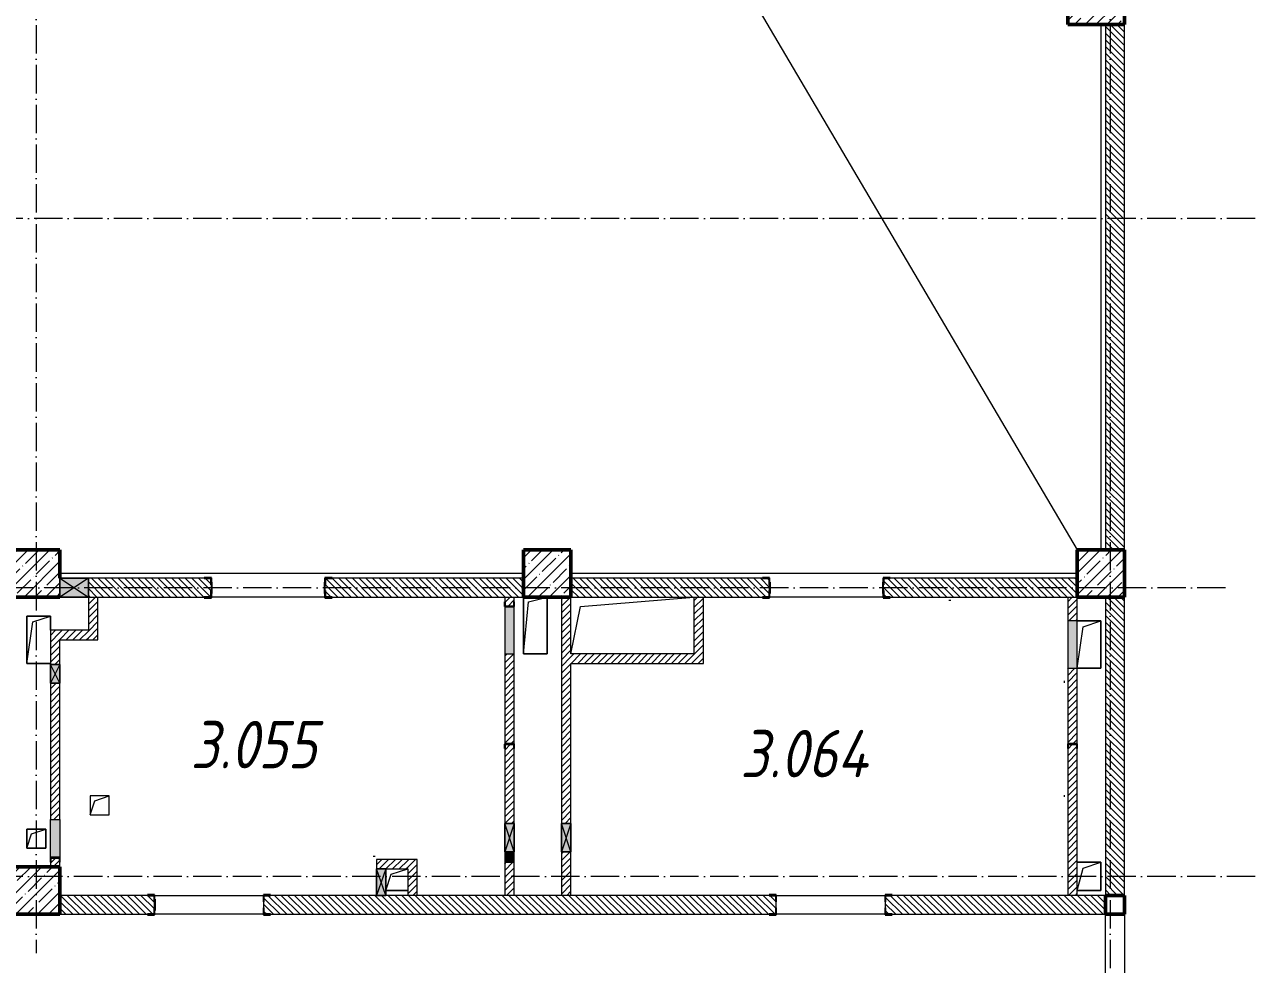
# Model space of a CAD drawing. Header units: millimetres. Extents: x -213536 to 1564669, y -45299 to 942238.
# Drawn here: x 220054 to 232979, y 467466 to 477397 of the extents above; entities that cross this region are included whole.
import ezdxf

# ---------------------------------------------------------------- set-up
doc = ezdxf.new("R2010")
doc.units = ezdxf.units.MM
doc.linetypes.add('50_200_ШТРИХ_1Т_ш5_п1_п1_', pattern=[700, 500, -100, 0, -100])
for name, color, linetype, lineweight in [('A-DETL-____-OTLN-4', 7, 'Continuous', 18), ('A-DETL-GENF-OTLN', 7, 'Continuous', 9), ('A-FLOR-____-OTLN', 7, 'Continuous', 9), ('A-GENM-____-MCUT', 7, 'Continuous', 25), ('A-GENM-____-OTLN', 7, 'Continuous', 9), ('A-GENM-____-OTLN-1', 7, 'Continuous', 25), ('A-GLAZ-____-OTLN', 7, 'Continuous', 9), ('A-WALL-____-MCUT-3', 7, 'Continuous', 9), ('A-WALL-____-PATT-1', 7, 'Continuous', 9), ('A-WALL-FNSH-MCUT-1', 7, 'Continuous', 9), ('I-WALL-____-OTLN', 7, 'Continuous', 9), ('S-COLS-____-MCUT', 7, 'Continuous', 50), ('S-COLS-____-OTLN', 7, 'Continuous', 9), ('S-GRID-____-OTLN-1', 7, '50_200_ШТРИХ_1Т_ш5_п1_п1_', 9), ('Марки помещений', 7, 'Continuous', 9)]:
    doc.layers.add(name, color=color, linetype=linetype, lineweight=lineweight)
doc.styles.add('ISOCPEUR_I_2', font='isocpeui.ttf', dxfattribs={"width": 0.85, "height": 2.3})
pattern_1 = [(45, (142429.057, 459015.94), (-35.35534, 35.35534), [])]
pattern_2 = [(135, (142429.057, 459015.94), (-35.35534, -35.35534), [])]

# ---------------------------------------------------------------- blocks, each defined once
blk = doc.blocks.new('BSC_Колонна _Прямоугольная - 500х500-V13-АР1_План отверстий 3 этажа в осях 1-64_А-ГГ')
at = {"layer": 'S-COLS-____-OTLN'}
h = blk.add_hatch(dxfattribs=at)
h.set_pattern_fill('FP_49', color=256, style=0, pattern_type=2)
h.set_pattern_definition([(45, (-89000, -12581.04), (-114.04925, 114.04925), []), (45, (-88885.95, -12581.04), (-114.04925, 114.04925), [201.613, -40.323, 3.353, -36.97])])
h.paths.add_polyline_path([(-250, -250), (250, -250), (250, 250), (-250, 250)], flags=0)
at = {"layer": 'S-COLS-____-MCUT'}
for p, q in [((250, 250), (-250, 250)), ((-250, 250), (-250, -250)), ((250, -250), (250, 250)), ((-250, -250), (250, -250))]:
    blk.add_line(p, q, dxfattribs=at)
blk = doc.blocks.new('BSC_Колонна _Прямоугольная - 600х600-V20-АР1_План отверстий 3 этажа в осях 1-64_А-ГГ')
at = {"layer": 'S-COLS-____-OTLN'}
h = blk.add_hatch(dxfattribs=at)
h.set_pattern_fill('FP_57', color=256, style=0, pattern_type=2)
h.set_pattern_definition([(45, (-88950, -18681.04), (-114.04925, 114.04925), []), (45, (-88835.95, -18681.04), (-114.04925, 114.04925), [201.613, -40.323, 3.353, -36.97])])
h.paths.add_polyline_path([(-300, -300), (300, -300), (300, 300), (-300, 300)], flags=0)
at = {"layer": 'S-COLS-____-MCUT'}
for p, q in [((300, 300), (-300, 300)), ((-300, 300), (-300, -300)), ((300, -300), (300, 300)), ((-300, -300), (300, -300))]:
    blk.add_line(p, q, dxfattribs=at)
blk = doc.blocks.new('BSC_Колонна _Прямоугольная - 500х500-V23-АР1_План отверстий 3 этажа в осях 1-64_А-ГГ')
at = {"layer": 'S-COLS-____-OTLN'}
h = blk.add_hatch(dxfattribs=at)
h.set_pattern_fill('FP_60', color=256, style=0, pattern_type=2)
h.set_pattern_definition([(45, (-77750, -12581.04), (-114.04925, 114.04925), []), (45, (-77635.95, -12581.04), (-114.04925, 114.04925), [201.613, -40.323, 3.353, -36.97])])
h.paths.add_polyline_path([(-250, -250), (250, -250), (250, 250), (-250, 250)], flags=0)
at = {"layer": 'S-COLS-____-MCUT'}
for p, q in [((250, 250), (-250, 250)), ((-250, 250), (-250, -250)), ((250, -50), (250, 250)), ((-250, -250), (250, -250))]:
    blk.add_line(p, q, dxfattribs=at)
blk = doc.blocks.new('BSC_Колонна _Прямоугольная - 500х500-V24-АР1_План отверстий 3 этажа в осях 1-64_А-ГГ')
at = {"layer": 'S-COLS-____-OTLN'}
h = blk.add_hatch(dxfattribs=at)
h.set_pattern_fill('FP_61', color=256, style=0, pattern_type=2)
h.set_pattern_definition([(45, (-83150, -12581.04), (-114.04925, 114.04925), []), (45, (-83035.95, -12581.04), (-114.04925, 114.04925), [201.613, -40.323, 3.353, -36.97])])
h.paths.add_polyline_path([(-250, -250), (250, -250), (250, 250), (-250, 250)], flags=0)
at = {"layer": 'S-COLS-____-MCUT'}
for p, q in [((250, 250), (-250, 250)), ((-250, 250), (-250, -250)), ((250, -250), (250, 250)), ((-250, -250), (250, -250))]:
    blk.add_line(p, q, dxfattribs=at)
blk = doc.blocks.new('BSC_Колонна _Прямоугольная - 500х500-V158-АР1_План отверстий 3 этажа в осях 1-64_А-ГГ')
at = {"layer": 'S-COLS-____-OTLN'}
h = blk.add_hatch(dxfattribs=at)
h.set_pattern_fill('FP_182', color=256, style=0, pattern_type=2)
h.set_pattern_definition([(45, (-77750, -9231.04), (-114.04925, 114.04925), []), (45, (-77635.95, -9231.04), (-114.04925, 114.04925), [201.613, -40.323, 3.353, -36.97])])
h.paths.add_polyline_path([(-250, -250), (250, -250), (250, 250), (-250, 250)], flags=0)
at = {"layer": 'S-COLS-____-MCUT'}
for p, q in [((250, 250), (-250, 250)), ((-250, 250), (-250, -250)), ((250, -250), (250, 250)), ((-250, -250), (250, -250))]:
    blk.add_line(p, q, dxfattribs=at)
blk = doc.blocks.new('154_Стойка_СКБ_Уголок - СМ-2180_200-28268025-АР1_План отверстий 3 этажа в осях 1-64_А-ГГ')
at = {"layer": 'A-GENM-____-MCUT'}
for p, q in [((125, 156), (125, 81)), ((200, 156), (125, 156)), ((131, 81), (131, 150)), ((131, 150), (200, 150)), ((200, 150), (200, 156)), ((125, 81), (131, 81)), ((131, 19), (125, 19)), ((125, 19), (125, -56)), ((131, -50), (131, 19)), ((125, -56), (200, -56)), ((200, -50), (131, -50)), ((200, -56), (200, -50))]:
    blk.add_line(p, q, dxfattribs=at)
blk = doc.blocks.new('Стойка_Влож_Полоса боковая - Полоса-V165-АР1_План отверстий 3 этажа в осях 1-64_А-ГГ')
at = {"layer": 'A-GENM-____-OTLN'}
for p, q in [((-5, 60), (0, 60)), ((-5, -60), (-5, 60)), ((0, -60), (-5, -60))]:
    blk.add_line(p, q, dxfattribs=at)
blk = doc.blocks.new('154_Фахверк_СКБ_Швеллер - Тип_100_3960-28331862-АР1_План отверстий 3 этажа в осях 1-64_А-ГГ')
at = {"layer": 'A-GENM-____-MCUT'}
for p, q in [((175, 50), (125, 50)), ((125, 50), (125, -50)), ((128, 47), (175, 47)), ((128, -47), (128, 47)), ((175, 47), (175, 50)), ((125, -50), (175, -50)), ((175, -47), (128, -47)), ((175, -50), (175, -47))]:
    blk.add_line(p, q, dxfattribs=at)
blk = doc.blocks.new('154_Стойка_СКБ_Уголок - СМ-2480_200-28346303-АР1_План отверстий 3 этажа в осях 1-64_А-ГГ')
at = {"layer": 'A-GENM-____-MCUT'}
for p, q in [((125, 156), (125, 81)), ((200, 156), (125, 156)), ((131, 81), (131, 150)), ((131, 150), (200, 150)), ((200, 150), (200, 156)), ((125, 81), (131, 81)), ((131, 19), (125, 19)), ((125, 19), (125, -56)), ((131, -50), (131, 19)), ((125, -56), (200, -56)), ((200, -50), (131, -50)), ((200, -56), (200, -50))]:
    blk.add_line(p, q, dxfattribs=at)
blk = doc.blocks.new('Стойка_Влож_Полоса боковая - Полоса-28213942-АР1_План отверстий 3 этажа в осях 1-64_А-ГГ')
at = {"layer": 'A-GENM-____-OTLN'}
for p, q in [((-5, 60), (0, 60)), ((-5, -60), (-5, 60)), ((0, 31), (0, -31)), ((0, -60), (-5, -60))]:
    blk.add_line(p, q, dxfattribs=at)
blk = doc.blocks.new('AR_Отверстие Ниша - Лючок-32404601-АР1_План отверстий 3 этажа в осях 1-64_А-ГГ')
at = {"layer": 'A-GLAZ-____-OTLN'}
blk.add_hatch(color=256, dxfattribs=at).paths.add_polyline_path([(150, 50), (40, 50), (40, -50), (150, -50)], flags=0)
for p, q in [((150, 50), (40, 50)), ((150, -50), (150, 50)), ((40, -50), (150, -50))]:
    blk.add_line(p, q, dxfattribs=at)
blk = doc.blocks.new('AR_Отверстие Ниша - Лючок-32403866-АР1_План отверстий 3 этажа в осях 1-64_А-ГГ')
at = {"layer": 'A-GLAZ-____-OTLN'}
blk.add_hatch(color=256, dxfattribs=at).paths.add_polyline_path([(200, -50), (200, 50), (-200, 50), (-200, -50)], flags=0)
for p, q in [((-200, 50), (200, 50)), ((-200, -50), (-200, 50)), ((200, -50), (-200, -50))]:
    blk.add_line(p, q, dxfattribs=at)
blk = doc.blocks.new('AR_Отверстие Ниша - Лючок-32402155-АР1_План отверстий 3 этажа в осях 1-64_А-ГГ')
at = {"layer": 'A-GLAZ-____-OTLN'}
blk.add_hatch(color=256, dxfattribs=at).paths.add_polyline_path([(250, 50), (-250, 50), (-250, -50), (250, -50)], flags=0)
for p, q in [((250, 50), (-250, 50)), ((-250, 50), (-250, -50)), ((250, -50), (250, 50)), ((-250, -50), (250, -50))]:
    blk.add_line(p, q, dxfattribs=at)
blk = doc.blocks.new('AR_Отверстие Ниша - Лючок-32404625-АР1_План отверстий 3 этажа в осях 1-64_А-ГГ')
at = {"layer": 'A-GLAZ-____-OTLN'}
blk.add_hatch(color=256, dxfattribs=at).paths.add_polyline_path([(250, -50), (250, 50), (-250, 50), (-250, -50)], flags=0)
for p, q in [((250, 50), (-250, 50)), ((250, -50), (250, 50)), ((-250, -50), (250, -50))]:
    blk.add_line(p, q, dxfattribs=at)
blk = doc.blocks.new('154_Фахверк_СКБ_Швеллер - Тип_100_3960_зеркало-29769493-АР1_План отверстий 3 этажа в осях 1-64_А-ГГ')
at = {"layer": 'A-GENM-____-MCUT'}
for p, q in [((175, 50), (125, 50)), ((125, 50), (125, -50)), ((128, 47), (175, 47)), ((128, -47), (128, 47)), ((175, 47), (175, 50)), ((125, -50), (175, -50)), ((175, -47), (128, -47)), ((175, -50), (175, -47))]:
    blk.add_line(p, q, dxfattribs=at)
blk = doc.blocks.new('AR_Отверстие прямоугольное _в стене_ - AR_Отверстие прямоугольное _в стене__ВК-32404281-АР1_План отверстий 3 этажа в осях 1-64_А-ГГ')
at = {"layer": 'A-GLAZ-____-OTLN'}
blk.add_hatch(color=256, dxfattribs=at).paths.add_polyline_path([(150, -100), (150, 100), (-150, 100), (-150, -100)], flags=0)
at = {"layer": 'A-DETL-GENF-OTLN'}
for p, q in [((-150, -100), (-150, 100)), ((-150, 100), (150, 100)), ((150, 100), (-150, -100)), ((-150, 100), (150, -100)), ((150, 100), (-150, 100)), ((-150, 100), (-150, -100)), ((150, 100), (150, -100)), ((150, -100), (150, 100)), ((150, -100), (-150, -100)), ((-150, -100), (150, -100))]:
    blk.add_line(p, q, dxfattribs=at)
blk = doc.blocks.new('AR_Отверстие прямоугольное _в плите_ - AR_Отверстие прямоугольное _в плите_-30458127-АР1_План отверстий 3 этажа в осях 1-64_А-ГГ')
at = {"layer": 'A-GENM-____-OTLN'}
for p, q in [((100, 100), (-100, 100)), ((-100, 100), (-100, -100)), ((-100, -100), (-50, 50)), ((-50, 50), (100, 100)), ((100, -100), (100, 100)), ((-100, -100), (100, -100))]:
    blk.add_line(p, q, dxfattribs=at)
blk = doc.blocks.new('AR_Отверстие прямоугольное _в плите_ - AR_Отверстие прямоугольное _в плите_-30459229-АР1_План отверстий 3 этажа в осях 1-64_А-ГГ')
at = {"layer": 'A-GENM-____-OTLN'}
for p, q in [((125, 250), (-125, 250)), ((-125, 250), (-125, -250)), ((-125, -250), (-63, 188)), ((-63, 188), (125, 250)), ((125, 100), (125, 250)), ((-125, -250), (125, -250))]:
    blk.add_line(p, q, dxfattribs=at)
blk = doc.blocks.new('AR_Отверстие прямоугольное _в плите_ - AR_Отверстие прямоугольное _в плите_-V171-АР1_План отверстий 3 этажа в осях 1-64_А-ГГ')
at = {"layer": 'A-GENM-____-OTLN'}
for p, q in [((125, 250), (-125, 250)), ((-125, -250), (-63, 188)), ((-63, 188), (125, 250)), ((125, -250), (125, 250)), ((-125, -250), (125, -250))]:
    blk.add_line(p, q, dxfattribs=at)
blk = doc.blocks.new('AR_Отверстие прямоугольное _в плите_ - AR_Отверстие прямоугольное _в плите_-30459234-АР1_План отверстий 3 этажа в осях 1-64_А-ГГ')
at = {"layer": 'A-GENM-____-OTLN'}
for p, q in [((-125, 300), (-125, -300)), ((-75, 250), (125, 300)), ((125, -300), (125, 300)), ((-125, -300), (-75, 250)), ((-125, -300), (125, -300))]:
    blk.add_line(p, q, dxfattribs=at)
blk = doc.blocks.new('AR_Отверстие прямоугольное _в плите_ - AR_Отверстие прямоугольное _в плите_-30459207-АР1_План отверстий 3 этажа в осях 1-64_А-ГГ')
at = {"layer": 'A-GENM-____-OTLN'}
for p, q in [((100, 100), (-100, 100)), ((-100, 100), (-100, -100)), ((-100, -100), (-50, 50)), ((-50, 50), (100, 100)), ((100, -100), (100, 100)), ((-100, -100), (100, -100))]:
    blk.add_line(p, q, dxfattribs=at)
blk = doc.blocks.new('AR_Отверстие прямоугольное _в плите_ - AR_Отверстие прямоугольное _в плите_-30552510-АР1_План отверстий 3 этажа в осях 1-64_А-ГГ')
at = {"layer": 'A-GENM-____-OTLN'}
for p, q in [((-550, 200), (650, 300)), ((-650, -300), (-550, 200))]:
    blk.add_line(p, q, dxfattribs=at)
blk = doc.blocks.new('AR_Отверстие прямоугольное _в плите_ - AR_Отверстие прямоугольное _в плите_-30552839-АР1_План отверстий 3 этажа в осях 1-64_А-ГГ')
at = {"layer": 'A-GENM-____-OTLN'}
for p, q in [((-115, -115), (-58, 58)), ((-58, 58), (115, 115)), ((-115, -115), (115, -115))]:
    blk.add_line(p, q, dxfattribs=at)
blk = doc.blocks.new('AR_Отверстие прямоугольное _в плите_ - AR_Отверстие прямоугольное _в плите_-30552590-АР1_План отверстий 3 этажа в осях 1-64_А-ГГ')
at = {"layer": 'A-GENM-____-OTLN'}
for p, q in [((125, 150), (-125, 150)), ((-63, 88), (125, 150)), ((125, -150), (125, 150)), ((-125, -150), (-63, 88)), ((-125, -150), (125, -150))]:
    blk.add_line(p, q, dxfattribs=at)
blk = doc.blocks.new('BSC_Колонна _Прямоугольная1 - 200х200 _металл_-35216022-АР1_План отверстий 3 этажа в осях 1-64_А-ГГ')
at = {"layer": 'S-COLS-____-MCUT'}
for p, q in [((100, 100), (-100, 100)), ((-100, 100), (-100, -100)), ((100, -100), (100, 100)), ((-100, -100), (100, -100))]:
    blk.add_line(p, q, dxfattribs=at)
blk = doc.blocks.new('AR_Отверстие прямоугольное _в стене__БезПР - AR_Отверстие прямоугольное _в стене__БезПР-36899009-АР1_План отверстий 3 этажа в осях 1-64_А-ГГ')
at = {"layer": 'A-GLAZ-____-OTLN'}
blk.add_hatch(color=256, dxfattribs=at).paths.add_polyline_path([(150, 50), (-150, 50), (-150, -50), (150, -50)], flags=0)
at = {"layer": 'A-DETL-GENF-OTLN'}
for p, q in [((-150, -50), (-150, 50)), ((-150, 50), (150, 50)), ((150, 50), (-150, -50)), ((-150, 50), (150, -50)), ((150, 50), (-150, 50)), ((-150, 50), (-150, -50)), ((150, 50), (150, -50)), ((150, -50), (150, 50)), ((150, -50), (-150, -50)), ((-150, -50), (150, -50))]:
    blk.add_line(p, q, dxfattribs=at)
at = {"layer": 'A-GLAZ-____-OTLN'}
blk.add_line((150, 50), (-150, 50), dxfattribs=at)
blk = doc.blocks.new('AR_Отверстие прямоугольное _в стене__БезПР - AR_Отверстие прямоугольное _в стене__БезПР-36899121-АР1_План отверстий 3 этажа в осях 1-64_А-ГГ')
at = {"layer": 'A-GLAZ-____-OTLN'}
blk.add_hatch(color=256, dxfattribs=at).paths.add_polyline_path([(140, 50), (-140, 50), (-140, -50), (140, -50)], flags=0)
at = {"layer": 'A-DETL-GENF-OTLN'}
for p, q in [((-140, -50), (-140, 50)), ((-140, 50), (140, 50)), ((140, 50), (-140, -50)), ((-140, 50), (140, -50)), ((140, 50), (-140, 50)), ((-140, 50), (-140, -50)), ((140, 50), (140, -50)), ((140, -50), (140, 50)), ((140, -50), (-140, -50)), ((-140, -50), (140, -50))]:
    blk.add_line(p, q, dxfattribs=at)
blk = doc.blocks.new('AR_Отверстие прямоугольное _в стене__БезПР - AR_Отверстие прямоугольное _в стене__БезПР-36427953-АР1_План отверстий 3 этажа в осях 1-64_А-ГГ')
at = {"layer": 'A-GLAZ-____-OTLN'}
blk.add_hatch(color=256, dxfattribs=at).paths.add_polyline_path([(100, 50), (-100, 50), (-100, -50), (100, -50)], flags=0)
at = {"layer": 'A-DETL-GENF-OTLN'}
for p, q in [((-100, -50), (-100, 50)), ((-100, 50), (100, 50)), ((100, 50), (-100, -50)), ((-100, 50), (100, -50)), ((100, 50), (-100, 50)), ((-100, 50), (-100, -50)), ((100, 50), (100, -50)), ((100, -50), (100, 50)), ((100, -50), (-100, -50)), ((-100, -50), (100, -50))]:
    blk.add_line(p, q, dxfattribs=at)

msp = doc.modelspace()

# ---------------------------------------------------------------- hatches: boundary and pattern name
at = {"layer": 'A-WALL-____-PATT-1'}
h = msp.add_hatch(dxfattribs=at)
h.set_pattern_fill('FP_6', color=256, style=0, pattern_type=2)
h.set_pattern_definition(pattern_2)
h.paths.add_polyline_path([(231679.1, 471847), (231679.1, 477397), (231479.1, 477397), (231479.1, 471847)], flags=0)
h = msp.add_hatch(dxfattribs=at)
h.set_pattern_fill('FP_6', color=256, style=0, pattern_type=2)
h.set_pattern_definition(pattern_2)
h.paths.add_polyline_path([(223235.1, 471347), (225329.1, 471347), (225329.1, 471547), (223235.1, 471547), (223235.1, 471478), (223229.1, 471478), (223229.1, 471416), (223235.1, 471416), (223235.1, 471347.6)], flags=0)
h.paths.add_polyline_path([(221951.3, 471347), (222023.1, 471347), (222023.1, 471416), (222029.1, 471416), (222029.1, 471478), (222023.1, 471478), (222023.1, 471547), (220729.1, 471547), (220729.1, 471347)], flags=0)
h = msp.add_hatch(dxfattribs=at)
h.set_pattern_fill('FP_6', color=256, style=0, pattern_type=2)
h.set_pattern_definition(pattern_2)
h.paths.add_polyline_path([(229135.1, 471347), (231179.1, 471347), (231179.1, 471547), (229135.1, 471547), (229135.1, 471478), (229129.1, 471478), (229129.1, 471416), (229135.1, 471416), (229135.1, 471347.6)], flags=0)
h.paths.add_polyline_path([(227854.1, 471347), (227923.1, 471347), (227923.1, 471416), (227929.1, 471416), (227929.1, 471478), (227923.1, 471478), (227923.1, 471547), (225829.1, 471547), (225829.1, 471347), (227253.7, 471347)], flags=0)
h = msp.add_hatch(dxfattribs=at)
h.set_pattern_fill('FP_5', color=256, style=0, pattern_type=2)
h.set_pattern_definition(pattern_1)
h.paths.add_polyline_path([(220829.1, 470897), (220829.1, 471347), (220729.1, 471347), (220729.1, 470897)], flags=0)
h = msp.add_hatch(dxfattribs=at)
h.set_pattern_fill('FP_5', color=256, style=0, pattern_type=2)
h.set_pattern_definition(pattern_1)
h.paths.add_polyline_path([(225129.1, 468197), (225229.1, 468197), (225229.1, 468547), (225129.1, 468547), (225129.1, 468350.3)], flags=0)
h.paths.add_polyline_path([(225229.1, 468957), (225229.1, 469747), (225226.1, 469747), (225226.1, 469794), (225132.1, 469794), (225132.1, 469747), (225129.1, 469747), (225129.1, 468957), (225226.1, 468957)], flags=0)
h.paths.add_polyline_path([(225229.1, 469797), (225229.1, 470747), (225129.1, 470747), (225129.1, 469797), (225226.1, 469797)], flags=0)
h.paths.add_polyline_path([(225226.1, 471250), (225226.1, 471297), (225229.1, 471297), (225229.1, 471347), (225129.1, 471347), (225129.1, 471297), (225132.1, 471297), (225132.1, 471250)], flags=0)
h = msp.add_hatch(dxfattribs=at)
h.set_pattern_fill('FP_5', color=256, style=0, pattern_type=2)
h.set_pattern_definition(pattern_1)
h.paths.add_polyline_path([(225729.1, 468197), (225829.1, 468197), (225829.1, 468657), (225729.1, 468657)], flags=0)
h.paths.add_polyline_path([(225729.1, 468957), (225829.1, 468957), (225829.1, 471347), (225729.1, 471347), (225729.1, 470070.4)], flags=0)
h = msp.add_hatch(dxfattribs=at)
h.set_pattern_fill('FP_5', color=256, style=0, pattern_type=2)
h.set_pattern_definition(pattern_1)
h.paths.add_polyline_path([(227229.1, 470747), (227229.1, 471347), (227129.1, 471347), (227129.1, 470747)], flags=0)
h = msp.add_hatch(dxfattribs=at)
h.set_pattern_fill('FP_5', color=256, style=0, pattern_type=2)
h.set_pattern_definition(pattern_1)
h.paths.add_polyline_path([(231079.1, 468197), (231179.1, 468197), (231179.1, 469747), (231176.1, 469747), (231176.1, 469794), (231082.1, 469794), (231082.1, 469747), (231079.1, 469747)], flags=0)
h.paths.add_polyline_path([(231179.1, 469797), (231179.1, 470597), (231079.1, 470597), (231079.1, 469797), (231176.1, 469797)], flags=0)
h.paths.add_polyline_path([(231079.1, 471097), (231179.1, 471097), (231179.1, 471347), (231079.1, 471347)], flags=0)
h = msp.add_hatch(dxfattribs=at)
h.set_pattern_fill('FP_6', color=256, style=0, pattern_type=2)
h.set_pattern_definition(pattern_2)
h.paths.add_polyline_path([(231679.1, 468197), (231679.1, 471347), (231479.1, 471347), (231479.1, 468197)], flags=0)
h = msp.add_hatch(dxfattribs=at)
h.set_pattern_fill('FP_5', color=256, style=0, pattern_type=2)
h.set_pattern_definition(pattern_1)
h.paths.add_polyline_path([(220329.1, 468497), (220429.1, 468497), (220429.1, 468547), (220426.1, 468547), (220426.1, 468594), (220332.1, 468594), (220331.1, 468547), (220329.1, 468547)], flags=0)
h.paths.add_polyline_path([(220349.9, 468997), (220429.1, 468997), (220429.1, 470437), (220329.1, 470437), (220329.1, 468997)], flags=0)
h.paths.add_polyline_path([(220418.2, 470637), (220429.1, 470637), (220429.1, 470997), (220329.1, 470997), (220329.1, 470637)], flags=0)
h = msp.add_hatch(dxfattribs=at)
h.set_pattern_fill('FP_5', color=256, style=0, pattern_type=2)
h.set_pattern_definition(pattern_1)
h.paths.add_polyline_path([(220429.1, 470897), (220729.1, 470897), (220729.1, 470997), (220429.1, 470997)], flags=0)
h = msp.add_hatch(dxfattribs=at)
h.set_pattern_fill('FP_5', color=256, style=0, pattern_type=2)
h.set_pattern_definition(pattern_1)
h.paths.add_polyline_path([(225829.1, 470647), (227229.1, 470647), (227229.1, 470747), (225829.1, 470747)], flags=0)
h = msp.add_hatch(dxfattribs=at)
h.set_pattern_fill('FP_5', color=256, style=0, pattern_type=2)
h.set_pattern_definition(pattern_1)
h.paths.add_polyline_path([(223874.1, 468477), (223874.1, 468577), (223774.1, 468577), (223774.1, 468477)], flags=0)
h = msp.add_hatch(dxfattribs=at)
h.set_pattern_fill('FP_5', color=256, style=0, pattern_type=2)
h.set_pattern_definition(pattern_1)
h.paths.add_polyline_path([(224104.1, 468477), (224104.1, 468577), (223874.1, 468577), (223874.1, 468477)], flags=0)
h = msp.add_hatch(dxfattribs=at)
h.set_pattern_fill('FP_5', color=256, style=0, pattern_type=2)
h.set_pattern_definition(pattern_1)
h.paths.add_polyline_path([(224104.1, 468197), (224204.1, 468197), (224204.1, 468577), (224104.1, 468577), (224104.1, 468350.3)], flags=0)
h = msp.add_hatch(dxfattribs=at)
h.set_pattern_fill('FP_6', color=256, style=0, pattern_type=2)
h.set_pattern_definition(pattern_2)
h.paths.add_polyline_path([(231479.1, 467997), (231479.1, 468197), (229155.1, 468196.5), (229155.1, 468128), (229149.1, 468128), (229149.1, 468066), (229155.1, 468066), (229155.1, 467997), (230788.6, 467997)], flags=0)
h.paths.add_polyline_path([(227253.7, 467997), (227993.1, 467997), (227993.1, 468066), (227999.1, 468066), (227999.1, 468128), (227993.1, 468128), (227993.1, 468197), (222585.1, 468197), (222585.1, 468128), (222579.1, 468128), (222579.1, 468066), (222585.1, 468066), (222585.1, 467997), (225486.2, 467997)], flags=0)
h.paths.add_polyline_path([(221354.1, 467997), (221423.1, 467997), (221423.1, 468066), (221429.1, 468066), (221429.1, 468128), (221423.1, 468128), (221423.1, 468197), (220429.1, 468197), (220429.1, 467997)], flags=0)

# ---------------------------------------------------------------- linework, layer by layer
at = {"layer": 'A-DETL-____-OTLN-4'}
msp.add_line((213779.1, 501347), (231179.1, 471847), dxfattribs=at)
at = {"layer": 'A-FLOR-____-OTLN'}
for p, q in [((231429.1, 477397), (231429.1, 471847)), ((225329.1, 471597), (220429.1, 471597)), ((231179.1, 471597), (225829.1, 471597)), ((225329.1, 470747), (225329.1, 471347)), ((225579.1, 471347), (225579.1, 470747)), ((220079.1, 471147), (220329.1, 471147)), ((220079.1, 470647), (220079.1, 471147)), ((220329.1, 471147), (220329.1, 470997)), ((231179.1, 471097), (231429.1, 471097)), ((231429.1, 471097), (231429.1, 470597)), ((225579.1, 470747), (225329.1, 470747)), ((220329.1, 470647), (220079.1, 470647)), ((231429.1, 470597), (231179.1, 470597)), ((220079.1, 468897), (220279.1, 468897)), ((220079.1, 468697), (220079.1, 468897)), ((220279.1, 468897), (220279.1, 468697)), ((220279.1, 468697), (220079.1, 468697)), ((231179.1, 468547), (231429.1, 468547)), ((231429.1, 468547), (231429.1, 468247)), ((224104.1, 468247), (223874.1, 468247)), ((231429.1, 468247), (231179.1, 468247))]:
    msp.add_line(p, q, dxfattribs=at)
at = {"layer": 'A-WALL-____-MCUT-3'}
for p, q in [((231479.1, 477397), (231479.1, 471847)), ((231679.1, 471847), (231679.1, 477397)), ((221954.1, 471547), (220729.1, 471547)), ((225329.1, 471547), (223304.1, 471547)), ((227854.1, 471547), (225829.1, 471547)), ((231179.1, 471547), (229204.1, 471547)), ((220729.1, 471347), (221954.1, 471347)), ((223304.1, 471347), (225329.1, 471347)), ((225829.1, 471347), (227854.1, 471347)), ((229204.1, 471347), (231179.1, 471347)), ((231479.1, 471347), (231479.1, 468197)), ((231679.1, 468197), (231679.1, 471347)), ((221354.1, 468197), (220429.1, 468197)), ((223774.1, 468197), (222654.1, 468197)), ((227924.1, 468197), (223874.1, 468197)), ((231479.1, 468197), (229224.1, 468197)), ((221429.1, 468066), (221429.1, 468128)), ((222579.1, 468128), (222579.1, 468066)), ((227999.1, 468066), (227999.1, 468128)), ((229149.1, 468128), (229149.1, 468066)), ((220429.1, 467997), (221354.1, 467997)), ((222654.1, 467997), (227924.1, 467997)), ((229224.1, 467997), (231479.1, 467997))]:
    msp.add_line(p, q, dxfattribs=at)
at = {"layer": 'A-WALL-FNSH-MCUT-1'}
for p, q in [((220729.1, 471347), (220729.1, 471347)), ((220729.1, 471347), (220729.1, 470997)), ((220829.1, 470897), (220829.1, 471347)), ((225129.1, 471347), (225129.1, 471297)), ((225229.1, 471297), (225229.1, 471347)), ((225729.1, 471347), (225729.1, 468957)), ((225829.1, 470747), (225829.1, 471347)), ((227129.1, 471347), (227129.1, 470747)), ((227229.1, 470647), (227229.1, 471347)), ((229844.1, 471312), (229824.1, 471312)), ((231079.1, 471347), (231079.1, 471097)), ((231179.1, 471097), (231179.1, 471347)), ((220329.1, 470997), (220329.1, 470637)), ((220729.1, 470997), (220329.1, 470997)), ((220429.1, 470637), (220429.1, 470897)), ((220429.1, 470897), (220829.1, 470897)), ((225129.1, 470747), (225129.1, 469797)), ((225229.1, 469797), (225229.1, 470747)), ((227129.1, 470747), (225829.1, 470747)), ((225829.1, 468957), (225829.1, 470647)), ((225829.1, 470647), (227229.1, 470647)), ((231079.1, 470597), (231079.1, 469797)), ((231179.1, 469797), (231179.1, 470597)), ((220329.1, 470437), (220329.1, 468997)), ((220429.1, 468997), (220429.1, 470437)), ((231044.1, 470442), (231044.1, 470462)), ((225129.1, 469747), (225129.1, 468957)), ((225229.1, 468957), (225229.1, 469747)), ((231079.1, 469747), (231079.1, 468197)), ((231179.1, 468197), (231179.1, 469747)), ((231044.1, 469237), (231044.1, 469257)), ((220329.1, 468547), (220329.1, 468497)), ((220429.1, 468497), (220429.1, 468547)), ((223739.1, 468612), (223759.1, 468612)), ((223774.1, 468577), (223774.1, 468477)), ((224204.1, 468577), (223774.1, 468577)), ((224204.1, 468197), (224204.1, 468577)), ((225129.1, 468547), (225129.1, 468197)), ((225229.1, 468197), (225229.1, 468547)), ((225729.1, 468657), (225729.1, 468197)), ((225829.1, 468197), (225829.1, 468657)), ((223874.1, 468477), (224104.1, 468477)), ((224104.1, 468477), (224104.1, 468197))]:
    msp.add_line(p, q, dxfattribs=at)
at = {"layer": 'I-WALL-____-OTLN'}
for p, q in [((223229.1, 471347), (222029.1, 471347)), ((229129.1, 471347), (227929.1, 471347)), ((221429.1, 468197), (222579.1, 468197)), ((227999.1, 468197), (229149.1, 468197)), ((222579.1, 467997), (221429.1, 467997)), ((229149.1, 467997), (227999.1, 467997)), ((231479.1, 465797), (231479.1, 467997)), ((231679.1, 467997), (231679.1, 465797))]:
    msp.add_line(p, q, dxfattribs=at)
at = {"layer": 'S-GRID-____-OTLN-1', "color": 251, "ltscale": 0.6, "true_color": 0x636466}
for p, q in [((220179.1, 508896.9), (220179.1, 467585.8)), ((231529.1, 508896.9), (231529.1, 454533.3)), ((246503.5, 475347), (209755.8, 475347)), ((232747.8, 471447), (209755.8, 471447)), ((246503.5, 468397), (137999.2, 468397))]:
    msp.add_line(p, q, dxfattribs=at)

# ---------------------------------------------------------------- block references
at = {"layer": 'A-GENM-____-OTLN', "rotation": 180}
for name, p in [('Стойка_Влож_Полоса боковая - Полоса-28213942-АР1_План отверстий 3 этажа в осях 1-64_А-ГГ', (222029.1, 471447)), ('Стойка_Влож_Полоса боковая - Полоса-28213942-АР1_План отверстий 3 этажа в осях 1-64_А-ГГ', (227929.1, 471447)), ('Стойка_Влож_Полоса боковая - Полоса-V165-АР1_План отверстий 3 этажа в осях 1-64_А-ГГ', (221429.1, 468097))]:
    msp.add_blockref(name, p, dxfattribs=at)
at = {"layer": 'A-GENM-____-OTLN'}
for name, p in [('Стойка_Влож_Полоса боковая - Полоса-28213942-АР1_План отверстий 3 этажа в осях 1-64_А-ГГ', (223229.1, 471447)), ('Стойка_Влож_Полоса боковая - Полоса-28213942-АР1_План отверстий 3 этажа в осях 1-64_А-ГГ', (229129.1, 471447)), ('AR_Отверстие прямоугольное _в плите_ - AR_Отверстие прямоугольное _в плите_-30459234-АР1_План отверстий 3 этажа в осях 1-64_А-ГГ', (225454.1, 471047)), ('AR_Отверстие прямоугольное _в плите_ - AR_Отверстие прямоугольное _в плите_-30552510-АР1_План отверстий 3 этажа в осях 1-64_А-ГГ', (226479.1, 471047)), ('AR_Отверстие прямоугольное _в плите_ - AR_Отверстие прямоугольное _в плите_-30459229-АР1_План отверстий 3 этажа в осях 1-64_А-ГГ', (220204.1, 470897)), ('AR_Отверстие прямоугольное _в плите_ - AR_Отверстие прямоугольное _в плите_-V171-АР1_План отверстий 3 этажа в осях 1-64_А-ГГ', (231304.1, 470847)), ('AR_Отверстие прямоугольное _в плите_ - AR_Отверстие прямоугольное _в плите_-30459207-АР1_План отверстий 3 этажа в осях 1-64_А-ГГ', (220848.7, 469147)), ('AR_Отверстие прямоугольное _в плите_ - AR_Отверстие прямоугольное _в плите_-30458127-АР1_План отверстий 3 этажа в осях 1-64_А-ГГ', (220179.1, 468797)), ('AR_Отверстие прямоугольное _в плите_ - AR_Отверстие прямоугольное _в плите_-30552590-АР1_План отверстий 3 этажа в осях 1-64_А-ГГ', (231304.1, 468397)), ('AR_Отверстие прямоугольное _в плите_ - AR_Отверстие прямоугольное _в плите_-30552839-АР1_План отверстий 3 этажа в осях 1-64_А-ГГ', (223989.1, 468362))]:
    msp.add_blockref(name, p, dxfattribs=at)
at = {"layer": 'A-GENM-____-OTLN-1'}
for name, p, rotation in [('154_Стойка_СКБ_Уголок - СМ-2480_200-28346303-АР1_План отверстий 3 этажа в осях 1-64_А-ГГ', (222154.1, 471497), 180), ('154_Стойка_СКБ_Уголок - СМ-2480_200-28346303-АР1_План отверстий 3 этажа в осях 1-64_А-ГГ', (228054.1, 471497), 180), ('154_Фахверк_СКБ_Швеллер - Тип_100_3960_зеркало-29769493-АР1_План отверстий 3 этажа в осях 1-64_А-ГГ', (225179.1, 471122), 90), ('154_Фахверк_СКБ_Швеллер - Тип_100_3960-28331862-АР1_План отверстий 3 этажа в осях 1-64_А-ГГ', (225179.1, 469922), 270), ('154_Фахверк_СКБ_Швеллер - Тип_100_3960-28331862-АР1_План отверстий 3 этажа в осях 1-64_А-ГГ', (231129.1, 469922), 270), ('154_Фахверк_СКБ_Швеллер - Тип_100_3960_зеркало-29769493-АР1_План отверстий 3 этажа в осях 1-64_А-ГГ', (220379.1, 468722), 269.9999999999998), ('154_Стойка_СКБ_Уголок - СМ-2180_200-28268025-АР1_План отверстий 3 этажа в осях 1-64_А-ГГ', (221554.1, 468147), 180), ('154_Стойка_СКБ_Уголок - СМ-2180_200-28268025-АР1_План отверстий 3 этажа в осях 1-64_А-ГГ', (228124.1, 468147), 180)]:
    msp.add_blockref(name, p, dxfattribs=dict(at, rotation=rotation))
for name, p in [('154_Стойка_СКБ_Уголок - СМ-2480_200-28346303-АР1_План отверстий 3 этажа в осях 1-64_А-ГГ', (223104.1, 471397)), ('154_Стойка_СКБ_Уголок - СМ-2480_200-28346303-АР1_План отверстий 3 этажа в осях 1-64_А-ГГ', (229004.1, 471397)), ('154_Стойка_СКБ_Уголок - СМ-2180_200-28268025-АР1_План отверстий 3 этажа в осях 1-64_А-ГГ', (222454.1, 468047)), ('154_Стойка_СКБ_Уголок - СМ-2180_200-28268025-АР1_План отверстий 3 этажа в осях 1-64_А-ГГ', (229024.1, 468047))]:
    msp.add_blockref(name, p, dxfattribs=at)
at = {"layer": 'A-GLAZ-____-OTLN'}
msp.add_blockref('AR_Отверстие прямоугольное _в стене_ - AR_Отверстие прямоугольное _в стене__ВК-32404281-АР1_План отверстий 3 этажа в осях 1-64_А-ГГ', (220579.1, 471447), dxfattribs=at)
for name, p, rotation in [('AR_Отверстие Ниша - Лючок-32404625-АР1_План отверстий 3 этажа в осях 1-64_А-ГГ', (225179.1, 470997), 270), ('AR_Отверстие Ниша - Лючок-32402155-АР1_План отверстий 3 этажа в осях 1-64_А-ГГ', (231129.1, 470847), 270), ('AR_Отверстие прямоугольное _в стене__БезПР - AR_Отверстие прямоугольное _в стене__БезПР-36427953-АР1_План отверстий 3 этажа в осях 1-64_А-ГГ', (220379.1, 470537), 269.9999999999998), ('AR_Отверстие Ниша - Лючок-32403866-АР1_План отверстий 3 этажа в осях 1-64_А-ГГ', (220379.1, 468797), 269.9999999999998), ('AR_Отверстие прямоугольное _в стене__БезПР - AR_Отверстие прямоугольное _в стене__БезПР-36899009-АР1_План отверстий 3 этажа в осях 1-64_А-ГГ', (225179.1, 468807), 270), ('AR_Отверстие прямоугольное _в стене__БезПР - AR_Отверстие прямоугольное _в стене__БезПР-36899009-АР1_План отверстий 3 этажа в осях 1-64_А-ГГ', (225779.1, 468807), 270), ('AR_Отверстие Ниша - Лючок-32404601-АР1_План отверстий 3 этажа в осях 1-64_А-ГГ', (225179.1, 468697), 270), ('AR_Отверстие прямоугольное _в стене__БезПР - AR_Отверстие прямоугольное _в стене__БезПР-36899121-АР1_План отверстий 3 этажа в осях 1-64_А-ГГ', (223824.1, 468337), 270)]:
    msp.add_blockref(name, p, dxfattribs=dict(at, rotation=rotation))
at = {"layer": 'S-COLS-____-OTLN'}
for name, p in [('BSC_Колонна _Прямоугольная - 600х600-V20-АР1_План отверстий 3 этажа в осях 1-64_А-ГГ', (231379.1, 477697)), ('BSC_Колонна _Прямоугольная - 500х500-V23-АР1_План отверстий 3 этажа в осях 1-64_А-ГГ', (220179.1, 471597)), ('BSC_Колонна _Прямоугольная - 500х500-V24-АР1_План отверстий 3 этажа в осях 1-64_А-ГГ', (225579.1, 471597)), ('BSC_Колонна _Прямоугольная - 500х500-V13-АР1_План отверстий 3 этажа в осях 1-64_А-ГГ', (231429.1, 471597)), ('BSC_Колонна _Прямоугольная - 500х500-V158-АР1_План отверстий 3 этажа в осях 1-64_А-ГГ', (220179.1, 468247))]:
    msp.add_blockref(name, p, dxfattribs=at)
at = {"layer": 'S-COLS-____-OTLN', "rotation": 270.0000000000001}
msp.add_blockref('BSC_Колонна _Прямоугольная1 - 200х200 _металл_-35216022-АР1_План отверстий 3 этажа в осях 1-64_А-ГГ', (231579.1, 468097), dxfattribs=at)

# ---------------------------------------------------------------- texts
at = {"layer": 'Марки помещений', "char_height": 500, "attachment_point": 1, "style": 'ISOCPEUR_I_2'}
for s, insert, width in [('3.055', (221809.3, 470039.5), 785.654), ('3.064', (227618.4, 469944.3), 817.721)]:
    msp.add_mtext(s, dxfattribs=dict(at, insert=insert, width=width))

doc.saveas('drawing.dxf')
